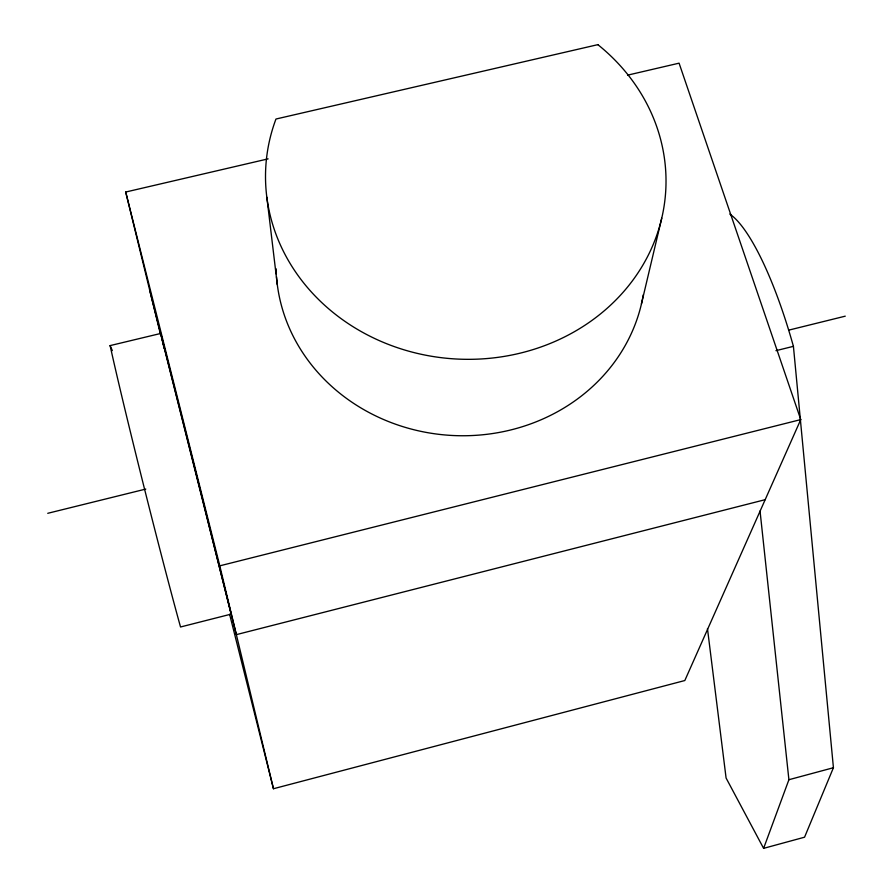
<?xml version="1.0" encoding="UTF-8"?>
<svg xmlns="http://www.w3.org/2000/svg" width="893" height="893" viewBox="0 0 893 893"><rect width="100%" height="100%" fill="white"/><g stroke="black" fill="none" stroke-linecap="round" stroke-linejoin="round"><path stroke-width="1.34" d="M641.431 303.944L661.735 218.193M729.804 214.074A170.596 40.844 76.1 0 1 793.419 346.339L833.426 767.723L804.56 837.199L763.604 848.35L788.91 779.712L760.043 511.019M627.545 75.168L679.082 63.169L800.753 419.598L684.819 680.533L273.459 788.731L229.613 614.284M788.91 779.712L833.426 767.723M765.178 499.678L236.355 634.633L149.644 289.968M273.459 788.731L219.79 565.838L800.753 419.598M775.939 350.67L793.419 346.339M47.742 513.308L145.782 489.074M788.72 330.142L845.258 316.167M110.118 345.602L160.762 333.446L202.209 497.97L231.12 614.127L180.531 626.986A174.079 3.181 75.9 0 1 110.118 345.602L112.339 350.614M160.539 334.551L125.712 192.028L268.123 158.865M763.604 848.35L726.087 778.026L707.468 628.594M125.712 192.028L219.79 565.838M160.762 333.446L164.078 348.225M266.84 197.208L277.31 284.711M643.284 294.813A184.773 168.732 3.5 0 1 452.851 435.505A184.773 168.732 3.5 0 1 276.506 276.752M276.328 274.095A184.773 168.732 3.5 0 1 276.104 268.771M597.864 44.65L275.97 119.026A200.322 180.453 3.5 0 0 377.482 339.809A200.322 180.453 3.5 0 0 632.333 280.927A200.322 180.453 3.5 0 0 597.864 44.65"/></g></svg>
